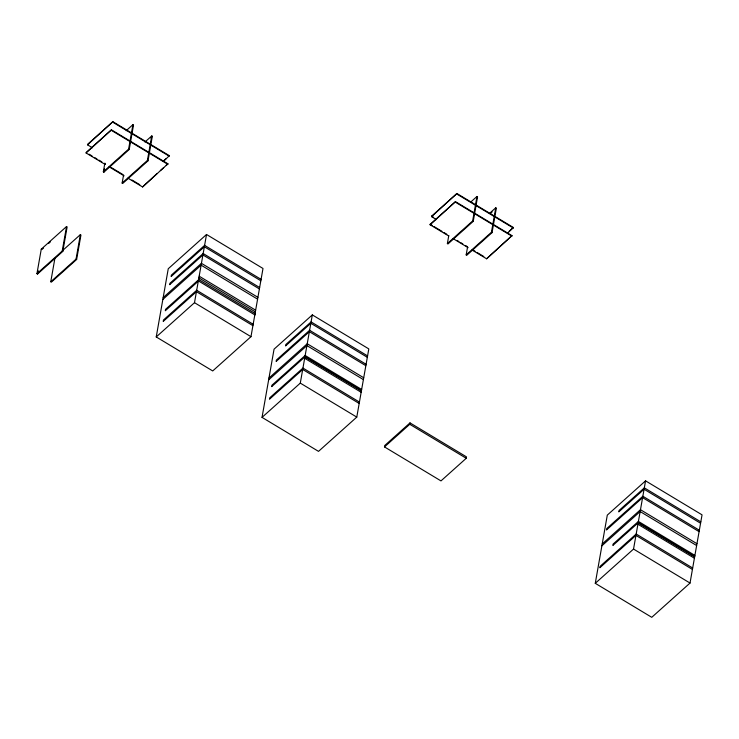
<?xml version="1.0" encoding="UTF-8"?>
<svg xmlns="http://www.w3.org/2000/svg" width="739" height="739" viewBox="0 0 739 739"><rect width="100%" height="100%" fill="white"/><g stroke="black" fill="none" stroke-linecap="round" stroke-linejoin="round"><path stroke-width="1.11" d="M36.95 273.652L41.264 249.163L66.538 226.54L67.138 226.901L62.815 251.389L37.55 274.012L36.95 273.652L62.215 251.02L66.538 226.54M37.55 274.012L38.142 270.668M62.667 250.475L80.357 234.642L80.957 235.002L76.634 259.481L51.37 282.113L50.769 281.753L54.889 258.382M105.28 164.52L86.084 152.973L86.177 152.446L111.441 129.824L167.929 163.809L142.572 186.958L127.967 178.173M92.412 147.782L87.516 144.835L87.608 144.308L112.873 121.686L169.36 155.68L163.374 161.481M50.769 281.753L76.043 259.121L80.357 234.642M126.184 130.692L132.918 124.66L133.519 125.02L129.205 149.5L103.94 172.132L103.34 171.771L104.864 163.107M103.94 172.132L104.513 168.871M86.084 152.973L111.441 129.824M87.516 144.835L112.873 121.686M144.983 141.999L151.717 135.967L152.317 136.327L148.003 160.816L122.729 183.438L122.129 183.078L123.57 174.949M103.34 171.771L128.604 149.139L132.918 124.66M142.572 186.958L156.982 173.619M122.129 183.078L147.403 160.455L151.717 135.967M156.234 336.947L168.252 268.747L206.523 234.485L263.001 268.479L250.974 336.679L212.712 370.941L156.234 336.947L194.496 302.685L206.523 234.485M198.532 280.996L198.773 279.591L255.26 313.585L255.02 314.99L198.532 280.996L165.324 310.731L165.564 309.327L198.773 279.591M262.031 417.378L274.058 349.168L312.32 314.906L368.807 348.9L356.78 417.11L318.518 451.372L262.031 417.378L300.293 383.116L312.32 314.906M384.492 446.919L384.742 445.515L410.006 422.893L466.494 456.887L466.244 458.282L440.98 480.904L384.492 446.919L409.757 424.288L410.006 422.893M448.712 235.981L430.116 224.795L430.209 224.268L455.483 201.645L511.97 235.639L486.604 258.789L472.009 249.994M436.444 219.603L431.558 216.656L431.65 216.139L456.914 193.507L513.402 227.501L507.416 233.302M471.066 201.756L476.96 196.482L477.56 196.842L473.246 221.33L447.973 243.953L447.372 243.593L448.804 235.455M430.116 224.795L455.483 201.645M431.558 216.656L456.914 193.507M489.855 213.072L495.758 207.788L496.359 208.149L492.035 232.637L466.771 255.26L466.17 254.9L467.602 246.771L465.69 245.616M447.372 243.593L472.646 220.961L476.96 196.482M486.604 258.789L511.97 235.639M466.17 254.9L491.435 232.277L495.758 207.788M595.274 583.32L607.301 515.111L645.563 480.849L702.05 514.843L690.023 583.053L651.761 617.314L595.274 583.32L633.535 549.059L645.563 480.849M150.636 137.842L152.317 136.327M43.555 248.018L41.864 249.523L41.264 249.163M48.608 243.491L50.289 241.986M163.467 160.963L165.998 158.7M160.345 170.598L163.716 167.587M166.247 165.324L167.929 163.809M163.171 297.595L201.433 263.343L257.92 297.327M162.848 299.434L201.11 265.172L257.597 299.166M268.978 378.026L307.239 343.764L363.717 377.758M268.645 379.864L306.916 345.603L363.394 379.597M490.456 213.432L492.146 211.927M509.189 231.27L513.402 227.501M602.211 543.969L640.473 509.707L696.96 543.701M601.888 545.807L640.15 511.545L696.637 545.539M456.822 194.034L513.309 228.028M455.39 202.163L511.878 236.157M472.646 220.961L473.246 221.33M491.435 232.277L492.035 232.637M431.65 216.139L433.608 217.312M430.209 224.268L432.167 225.441M434.126 226.624L441.959 231.335M443.917 232.517L446.855 234.281M457.072 240.434L458.984 241.579M460.896 242.734L462.817 243.888M473.071 250.059L475.02 251.232M476.969 252.405L483.777 256.507M453.146 238.651L468.11 247.657M112.781 122.212L169.268 156.206M111.349 130.341L167.836 164.335M128.604 149.139L129.205 149.5M147.403 160.455L148.003 160.816M700.812 521.845L644.334 487.851L619.06 510.473L618.82 511.868L644.085 489.246L700.572 523.24M89.114 154.211L92.052 155.975M94.98 157.749L96.938 158.922M98.897 160.104L101.834 161.869M104.772 163.633L105.372 163.993M111.118 167.457L122.609 174.367M131.958 179.993L139.745 184.676M109.104 166.829L124.078 175.836M699.334 530.232L642.847 496.248L606.756 528.561L606.507 529.965L642.607 497.643L699.094 531.637M261.089 279.36L204.601 245.366L171.393 275.102L171.143 276.497L204.352 246.761L260.839 280.755M259.648 287.526L203.16 253.532L169.952 283.268L169.702 284.672L202.911 254.937L259.398 288.931M367.579 355.902L311.091 321.908L285.827 344.531L285.577 345.926L310.842 323.303L367.329 357.297M694.9 555.423L638.413 521.429L613.139 544.052L612.899 545.447L638.163 522.824L694.651 556.818M638.21 522.565L694.697 556.559M637.914 524.228L694.401 558.222M366.101 364.29L309.613 330.296L276.404 360.032L276.155 361.436L309.364 331.7L365.851 365.694M692.674 568.014L636.187 534.02L600.096 566.342L599.846 567.737L635.946 535.415L692.425 569.409M199.16 276.192L255.648 310.186M198.874 277.855L255.361 311.849M633.535 549.059L690.023 583.053M253.172 324.264L196.685 290.27L163.476 320.005L163.227 321.41L196.435 291.674L252.923 325.659M361.657 389.481L305.17 355.487L271.961 385.222L271.712 386.617L304.921 356.882L361.408 390.876M304.967 356.623L361.454 390.617M304.671 358.286L361.159 392.28M409.757 424.288L466.244 458.282M194.496 302.685L250.974 336.679M359.431 402.071L302.953 368.077L269.744 397.813L269.495 399.208L302.704 369.472L359.191 403.466M300.293 383.116L356.78 417.11M76.043 259.121L76.634 259.481M62.215 251.02L62.815 251.389"/></g></svg>
